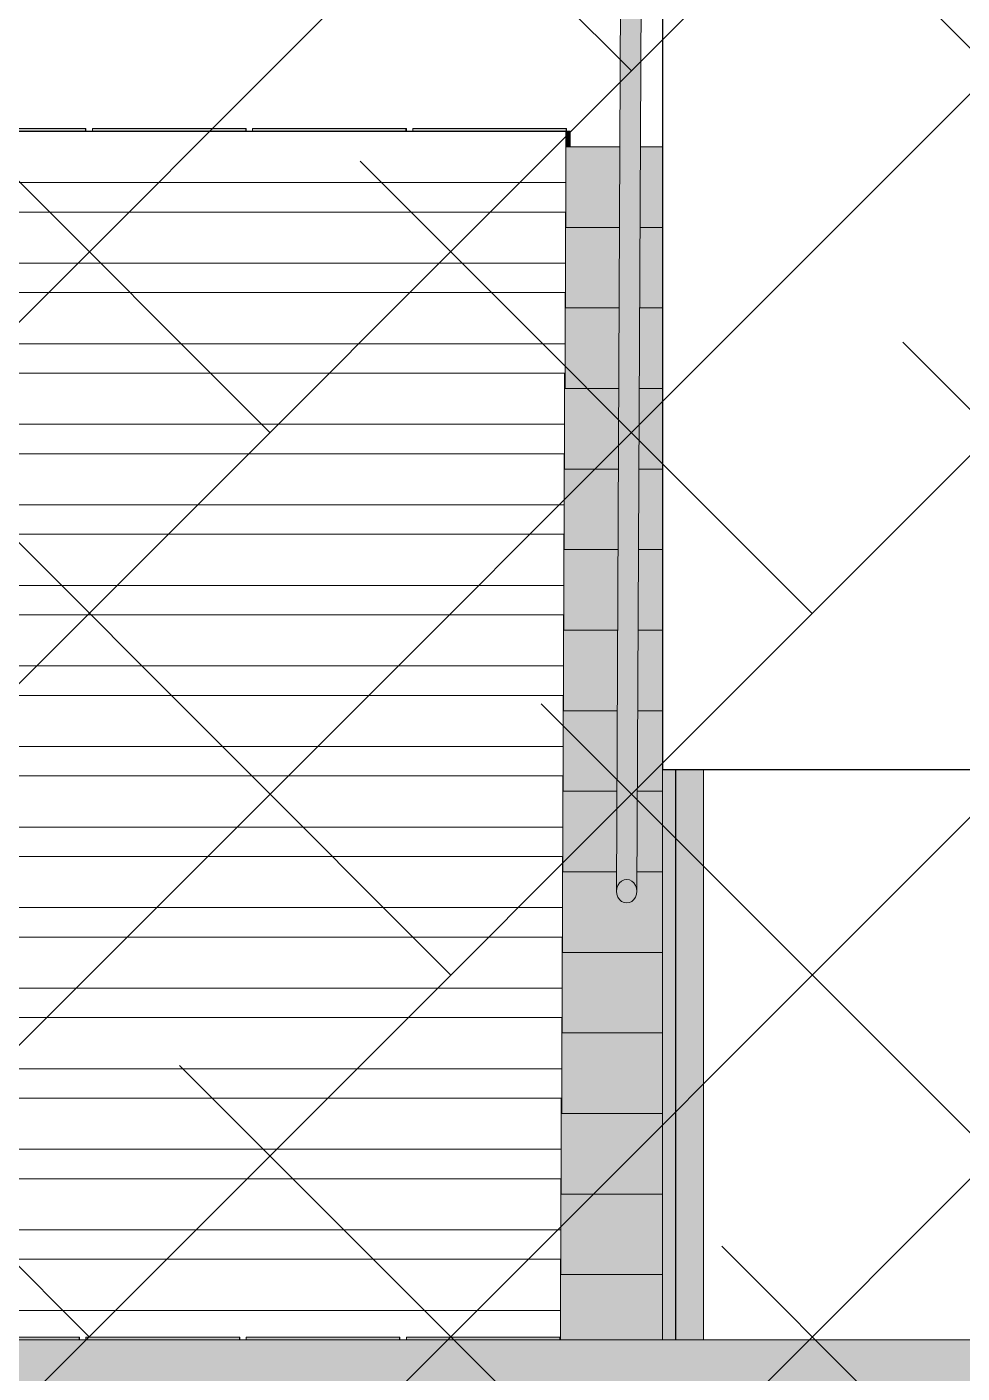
# Model space of a CAD drawing. Header units: millimetres. Extents: x 50357 to 985146, y 723188 to 1803594.
# Drawn here: x 858660 to 860489, y 735674 to 738306 of the extents above; entities that cross this region are included whole.
import ezdxf

# ---------------------------------------------------------------- set-up
doc = ezdxf.new("R2010")
doc.units = ezdxf.units.MM
doc.header["$LTSCALE"] = 3
doc.header["$MEASUREMENT"] = 0
for name, color, linetype, lineweight, true_color in [('A-FLOR', 7, 'Continuous', 5, 0x6e6e6e), ('A-FLOR-HRAL', 7, 'Continuous', 13, 0x6e6e6e), ('A-GENM', 7, 'Continuous', 13, 0x6e6e6e), ('A-WALL', 7, 'Continuous', 13, 0x6e6e6e), ('I-WALL', 7, 'Continuous', 25, 0x6e6e6e), ('Q-SPCQ', 7, 'Continuous', 13, 0x6e6e6e), ('S-BEAM', 7, 'Continuous', 13, 0x6e6e6e), ('S-STRS', 7, 'Continuous', 13, 0x6e6e6e)]:
    doc.layers.add(name, color=color, linetype=linetype, lineweight=lineweight, true_color=true_color)
doc.layers.add('Hatch (HOR not under LTC submission)', color=252, linetype='Continuous', lineweight=35)

# ---------------------------------------------------------------- blocks, each defined once
blk = doc.blocks.new('AED_Tactile_Orientation_Line Base - AED_Tactile_Orientation_Line Base-4242573-SEC D_2')
at = {"layer": 'Q-SPCQ'}
for points in [[(-694966.4, 13913), (-694706, 13913), (-694706, 13918), (-694970.4, 13918), (-694970.5, 13913), (-694967.1, 13913)], [(-694551.1, 13913), (-694392.7, 13913), (-694392.7, 13918), (-694692.7, 13918), (-694692.7, 13913), (-694641.3, 13913)], [(-694280.5, 13913), (-694079.4, 13913), (-694079.4, 13918), (-694379.4, 13918), (-694379.4, 13913), (-694370.7, 13913)], [(-693919.8, 13913), (-693766, 13913), (-693766, 13918), (-694066, 13918), (-694066, 13913), (-694010, 13913)], [(-693649.3, 13913), (-693452.7, 13913), (-693452.7, 13918), (-693752.7, 13918), (-693752.7, 13913), (-693739.5, 13913)], [(-693288.5, 13913), (-693139.4, 13913), (-693139.4, 13918), (-693439.4, 13918), (-693439.4, 13913), (-693378.7, 13913)], [(-693018, 13913), (-692826, 13913), (-692826, 13918), (-693126, 13918), (-693126, 13913), (-693108.2, 13913)]]:
    blk.add_hatch(color=256, dxfattribs=at).paths.add_polyline_path(points, flags=0)
for p, q in [((-694706, 13913), (-694970.5, 13913)), ((-694970.4, 13918), (-694706, 13918)), ((-694706, 13918), (-694705.3, 13918)), ((-694706, 13913), (-694706, 13918)), ((-694705.3, 13913), (-694706, 13913)), ((-694705.3, 13918), (-694705.3, 13913)), ((-694692.7, 13918), (-694392.7, 13918)), ((-694692.7, 13913), (-694692.7, 13918)), ((-694392.7, 13913), (-694692.7, 13913)), ((-694392.7, 13918), (-694391.9, 13918)), ((-694392.7, 13913), (-694392.7, 13918)), ((-694391.9, 13913), (-694392.7, 13913)), ((-694391.9, 13918), (-694391.9, 13913)), ((-694379.4, 13918), (-694079.4, 13918)), ((-694379.4, 13913), (-694379.4, 13918)), ((-694079.4, 13913), (-694379.4, 13913)), ((-694079.4, 13918), (-694078.6, 13918)), ((-694079.4, 13913), (-694079.4, 13918)), ((-694078.6, 13913), (-694079.4, 13913)), ((-694078.6, 13918), (-694078.6, 13913)), ((-694066, 13918), (-693766, 13918)), ((-694066, 13913), (-694066, 13918)), ((-693766, 13913), (-694066, 13913)), ((-693766, 13918), (-693765.3, 13918)), ((-693766, 13913), (-693766, 13918)), ((-693765.3, 13913), (-693766, 13913)), ((-693765.3, 13918), (-693765.3, 13913)), ((-693752.7, 13918), (-693452.7, 13918)), ((-693752.7, 13913), (-693752.7, 13918)), ((-693452.7, 13913), (-693752.7, 13913)), ((-693452.7, 13918), (-693451.9, 13918)), ((-693452.7, 13913), (-693452.7, 13918)), ((-693451.9, 13913), (-693452.7, 13913)), ((-693451.9, 13918), (-693451.9, 13913)), ((-693439.4, 13918), (-693139.4, 13918)), ((-693439.4, 13913), (-693439.4, 13918)), ((-693139.4, 13913), (-693439.4, 13913)), ((-693139.4, 13918), (-693138.6, 13918)), ((-693139.4, 13913), (-693139.4, 13918)), ((-693138.6, 13913), (-693139.4, 13913)), ((-693138.6, 13918), (-693138.6, 13913)), ((-693126, 13918), (-692826, 13918)), ((-693126, 13913), (-693126, 13918)), ((-692826, 13913), (-693126, 13913)), ((-692826, 13918), (-692825.3, 13918)), ((-692826, 13913), (-692826, 13918)), ((-692825.3, 13913), (-692826, 13913)), ((-692825.3, 13918), (-692825.3, 13913))]:
    blk.add_line(p, q, dxfattribs=at)
blk = doc.blocks.new('AED_Tactile_Orientation_Line Base - AED_Tactile_Orientation_Line Base-4243188-SEC D_2')
at = {"layer": 'Q-SPCQ'}
for points in [[(-694911.8, 11550), (-694718.5, 11550), (-694718.5, 11555), (-695018.5, 11555), (-695018.5, 11550), (-695002, 11550)], [(-694551.1, 11550), (-694405.2, 11550), (-694405.2, 11555), (-694705.2, 11555), (-694705.2, 11550), (-694641.3, 11550)], [(-694280.5, 11550), (-694091.9, 11550), (-694091.9, 11555), (-694391.9, 11555), (-694391.9, 11550), (-694370.7, 11550)], [(-693919.8, 11550), (-693778.5, 11550), (-693778.5, 11555), (-694078.5, 11555), (-694078.5, 11550), (-694010, 11550)], [(-693649.3, 11550), (-693465.2, 11550), (-693465.2, 11555), (-693765.2, 11555), (-693765.2, 11550), (-693739.5, 11550)], [(-693288.5, 11550), (-693151.9, 11550), (-693151.9, 11555), (-693451.9, 11555), (-693451.9, 11550), (-693378.7, 11550)], [(-693018, 11550), (-692838.5, 11550), (-692838.5, 11555), (-693138.5, 11555), (-693138.5, 11550), (-693108.2, 11550)]]:
    blk.add_hatch(color=256, dxfattribs=at).paths.add_polyline_path(points, flags=0)
for p, q in [((-695018.5, 11555), (-694718.5, 11555)), ((-695018.5, 11550), (-695018.5, 11555)), ((-694718.5, 11555), (-694717.8, 11555)), ((-694718.5, 11550), (-694718.5, 11555)), ((-694717.8, 11555), (-694717.8, 11550)), ((-694705.2, 11555), (-694405.2, 11555)), ((-694705.2, 11550), (-694705.2, 11555)), ((-694405.2, 11555), (-694404.4, 11555)), ((-694405.2, 11550), (-694405.2, 11555)), ((-694404.4, 11555), (-694404.4, 11550)), ((-694391.9, 11555), (-694091.9, 11555)), ((-694391.9, 11550), (-694391.9, 11555)), ((-694091.9, 11555), (-694091.1, 11555)), ((-694091.9, 11550), (-694091.9, 11555)), ((-694091.1, 11555), (-694091.1, 11550)), ((-694078.5, 11555), (-693778.5, 11555)), ((-694078.5, 11550), (-694078.5, 11555)), ((-693778.5, 11555), (-693777.8, 11555)), ((-693778.5, 11550), (-693778.5, 11555)), ((-693777.8, 11555), (-693777.8, 11550)), ((-693765.2, 11555), (-693465.2, 11555)), ((-693765.2, 11550), (-693765.2, 11555)), ((-693465.2, 11555), (-693464.4, 11555)), ((-693465.2, 11550), (-693465.2, 11555)), ((-693464.4, 11555), (-693464.4, 11550)), ((-693451.9, 11555), (-693151.9, 11555)), ((-693451.9, 11550), (-693451.9, 11555)), ((-693151.9, 11555), (-693151.1, 11555)), ((-693151.9, 11550), (-693151.9, 11555)), ((-693151.1, 11555), (-693151.1, 11550)), ((-693138.5, 11555), (-692838.5, 11555)), ((-693138.5, 11550), (-693138.5, 11555)), ((-692838.5, 11555), (-692837.8, 11555)), ((-692838.5, 11550), (-692838.5, 11555)), ((-692837.8, 11555), (-692837.8, 11550))]:
    blk.add_line(p, q, dxfattribs=at)
blk = doc.blocks.new('Railing - Railing-3930352-SEC D_2')
at = {"layer": 'A-FLOR-HRAL'}
for points in [[(-692727.7, 12427.1), (-692727, 12433), (-692725, 12438.5), (-692721.8, 12443.3), (-692717.7, 12446.9), (-692712.9, 12449.2), (-692707.7, 12450), (-692702.5, 12449.2), (-692697.7, 12446.9), (-692693.6, 12443.3), (-692690.4, 12438.5), (-692688.4, 12433), (-692687.7, 12427.1), (-692677.5, 14797.7), (-692679.5, 14802.5), (-692682.7, 14806.6), (-692686.8, 14809.8), (-692691.6, 14811.8), (-692696.8, 14812.5), (-692702, 14811.8), (-692706.8, 14809.8), (-692711.3, 14806.2), (-692714.1, 14802.5), (-692716.1, 14797.7), (-692716.8, 14792.5), (-692727.6, 12455.3)], [(-692707.7, 12404.1), (-692702.5, 12404.9), (-692697.7, 12407.2), (-692693.6, 12410.8), (-692690.4, 12415.6), (-692688.4, 12421.1), (-692687.7, 12427.1), (-692688.4, 12433), (-692690.4, 12438.5), (-692693.6, 12443.3), (-692697.7, 12446.9), (-692702.5, 12449.2), (-692707.7, 12450), (-692712.9, 12449.2), (-692717.7, 12446.9), (-692721.8, 12443.3), (-692725, 12438.5), (-692727, 12433), (-692727.7, 12427.1), (-692727, 12421.1), (-692725, 12415.6), (-692721.8, 12410.8), (-692717.7, 12407.2), (-692712.9, 12404.9)]]:
    blk.add_hatch(color=256, dxfattribs=at).paths.add_polyline_path(points, flags=0)
for p, q in [((-692716.8, 14792.6), (-692727.7, 12427.2)), ((-692687.7, 12426.9), (-692676.8, 14792.4))]:
    blk.add_line(p, q, dxfattribs=at)
at = {"layer": 'A-FLOR-HRAL', "flags": 128}
for points in [[(-692687.7, 12427.1), (-692688.4, 12433), (-692690.4, 12438.5), (-692693.6, 12443.3), (-692697.7, 12446.9), (-692702.5, 12449.2), (-692707.7, 12450), (-692712.9, 12449.2), (-692717.7, 12446.9), (-692721.8, 12443.3), (-692725, 12438.5), (-692727, 12433), (-692727.7, 12427.1)], [(-692727.7, 12427.1), (-692727, 12421.1), (-692725, 12415.6), (-692721.8, 12410.8), (-692717.7, 12407.2), (-692712.9, 12404.9), (-692707.7, 12404.1), (-692702.5, 12404.9), (-692697.7, 12407.2), (-692693.6, 12410.8), (-692690.4, 12415.6), (-692688.4, 12421.1), (-692687.7, 12427.1)]]:
    blk.add_lwpolyline(points, dxfattribs=at)
blk = doc.blocks.new('Top Rail Type - Top Rail_Internal_-3930372-SEC D_2')
at = {"layer": 'A-FLOR-HRAL'}
for points in [[(-692727.7, 12427.1), (-692727, 12433), (-692725, 12438.5), (-692721.8, 12443.3), (-692717.7, 12446.9), (-692712.9, 12449.2), (-692707.7, 12450), (-692702.5, 12449.2), (-692697.7, 12446.9), (-692693.6, 12443.3), (-692690.4, 12438.5), (-692688.4, 12433), (-692687.7, 12427.1), (-692677.5, 14797.7), (-692679.5, 14802.5), (-692682.7, 14806.6), (-692686.8, 14809.8), (-692691.6, 14811.8), (-692696.8, 14812.5), (-692702, 14811.8), (-692706.8, 14809.8), (-692711.3, 14806.2), (-692714.1, 14802.5), (-692716.1, 14797.7), (-692716.8, 14792.5), (-692727.6, 12455.3)], [(-692707.7, 12404.1), (-692702.5, 12404.9), (-692697.7, 12407.2), (-692693.6, 12410.8), (-692690.4, 12415.6), (-692688.4, 12421.1), (-692687.7, 12427.1), (-692688.4, 12433), (-692690.4, 12438.5), (-692693.6, 12443.3), (-692697.7, 12446.9), (-692702.5, 12449.2), (-692707.7, 12450), (-692712.9, 12449.2), (-692717.7, 12446.9), (-692721.8, 12443.3), (-692725, 12438.5), (-692727, 12433), (-692727.7, 12427.1), (-692727, 12421.1), (-692725, 12415.6), (-692721.8, 12410.8), (-692717.7, 12407.2), (-692712.9, 12404.9)]]:
    blk.add_hatch(color=256, dxfattribs=at).paths.add_polyline_path(points, flags=0)
for p, q in [((-692716.8, 14792.6), (-692727.7, 12427.2)), ((-692687.7, 12426.9), (-692676.8, 14792.4))]:
    blk.add_line(p, q, dxfattribs=at)
at = {"layer": 'A-FLOR-HRAL', "flags": 128}
for points in [[(-692687.7, 12427.1), (-692688.4, 12433), (-692690.4, 12438.5), (-692693.6, 12443.3), (-692697.7, 12446.9), (-692702.5, 12449.2), (-692707.7, 12450), (-692712.9, 12449.2), (-692717.7, 12446.9), (-692721.8, 12443.3), (-692725, 12438.5), (-692727, 12433), (-692727.7, 12427.1)], [(-692727.7, 12427.1), (-692727, 12421.1), (-692725, 12415.6), (-692721.8, 12410.8), (-692717.7, 12407.2), (-692712.9, 12404.9), (-692707.7, 12404.1), (-692702.5, 12404.9), (-692697.7, 12407.2), (-692693.6, 12410.8), (-692690.4, 12415.6), (-692688.4, 12421.1), (-692687.7, 12427.1)]]:
    blk.add_lwpolyline(points, dxfattribs=at)
blk = doc.blocks.new('PFC-Parallel Flange Channels - CHANNEL 100x200x25-4243502-SEC D_2')
at = {"layer": 'S-BEAM'}
for points in [[(-692820.3, 13882.5), (-692821.2, 13913), (-692821.2, 13912.5), (-692821.2, 13882.5)], [(-692820, 13882.5), (-692818.6, 13882.5), (-692818.6, 13913), (-692820, 13913)]]:
    blk.add_hatch(color=256, dxfattribs=at).paths.add_polyline_path(points, flags=0)
h = blk.add_hatch(color=256, dxfattribs=at)
h.paths.add_polyline_path([(-692818.6, 13882.5), (-692818.4, 13882.5), (-692818.6, 13913)], flags=0)
h.paths.add_polyline_path([(-692820.2, 13882.5), (-692820, 13882.5), (-692820.3, 13882.5)], flags=0)
for p, q in [((-694706, 13913), (-694692.7, 13913)), ((-694392.7, 13913), (-694379.4, 13913)), ((-694079.4, 13913), (-694066, 13913)), ((-693766, 13913), (-693752.7, 13913)), ((-693452.7, 13913), (-693439.4, 13913)), ((-693139.4, 13913), (-693126, 13913)), ((-692826, 13913), (-692820.3, 13913)), ((-692820, 13913), (-692820.3, 13913)), ((-692820.3, 13913), (-692820.3, 13882.5)), ((-692820, 13882.5), (-692820, 13913)), ((-692820, 13913), (-692818.6, 13913)), ((-692818.4, 13913), (-692818.6, 13913)), ((-692818.6, 13913), (-692818.6, 13882.5))]:
    blk.add_line(p, q, dxfattribs=at)
blk = doc.blocks.new('Generic Models 12 - Generic Models 12-4244609-SEC D_2')
at = {"layer": 'A-GENM'}
h = blk.add_hatch(color=256, dxfattribs=at)
h.paths.add_polyline_path([(-692637.6, 13725), (-692637.6, 13882.5), (-692681, 13882.5), (-692681.7, 13725), (-692657.3, 13725)], flags=0)
h.paths.add_polyline_path([(-692747.5, 13725), (-692721.7, 13725), (-692721.8, 13882.5), (-692826.9, 13882.5), (-692826.9, 13725)], flags=0)
h = blk.add_hatch(color=256, dxfattribs=at)
h.paths.add_polyline_path([(-692827.7, 13567.5), (-692722.5, 13567.5), (-692721.8, 13725), (-692827.7, 13725), (-692827.7, 13572)], flags=0)
h.paths.add_polyline_path([(-692637.6, 13567.5), (-692637.6, 13725), (-692681.7, 13725), (-692682.5, 13567.5), (-692657.3, 13567.5)], flags=0)
h = blk.add_hatch(color=256, dxfattribs=at)
h.paths.add_polyline_path([(-692723.2, 13410), (-692722.5, 13567.5), (-692828.4, 13567.5), (-692828.4, 13410), (-692725, 13410)], flags=0)
h.paths.add_polyline_path([(-692657.3, 13410), (-692637.6, 13410), (-692637.6, 13567.5), (-692682.5, 13567.5), (-692682.7, 13410), (-692676.8, 13410)], flags=0)
h = blk.add_hatch(color=256, dxfattribs=at)
h.paths.add_polyline_path([(-692637.6, 13252.5), (-692637.6, 13410), (-692683.2, 13410), (-692683.9, 13252.5), (-692657.3, 13252.5)], flags=0)
h.paths.add_polyline_path([(-692747.5, 13252.5), (-692723.9, 13252.5), (-692723.2, 13410), (-692829.1, 13410), (-692829.1, 13252.5)], flags=0)
h = blk.add_hatch(color=256, dxfattribs=at)
h.paths.add_polyline_path([(-692829.9, 13095), (-692724.6, 13095), (-692725, 13252.5), (-692829.9, 13252.5), (-692829.9, 13101.8)], flags=0)
h.paths.add_polyline_path([(-692657.3, 13095), (-692637.6, 13095), (-692637.6, 13252.5), (-692683.9, 13252.5), (-692684.6, 13095), (-692676.8, 13095)], flags=0)
h = blk.add_hatch(color=256, dxfattribs=at)
h.paths.add_polyline_path([(-692830.6, 12937.5), (-692725.4, 12937.5), (-692725, 13095), (-692830.6, 13095), (-692830.6, 12967.5)], flags=0)
h.paths.add_polyline_path([(-692637.6, 12937.5), (-692637.6, 13095), (-692684.6, 13095), (-692685.4, 12937.5), (-692657.3, 12937.5)], flags=0)
h = blk.add_hatch(color=256, dxfattribs=at)
h.paths.add_polyline_path([(-692831.3, 12780), (-692726.1, 12780), (-692725.4, 12937.5), (-692831.3, 12937.5), (-692831.3, 12810)], flags=0)
h.paths.add_polyline_path([(-692676.8, 12780), (-692637.6, 12780), (-692637.6, 12937.5), (-692685.4, 12937.5), (-692686.1, 12780), (-692677.5, 12780)], flags=0)
h = blk.add_hatch(color=256, dxfattribs=at)
h.paths.add_polyline_path([(-692832, 12622.5), (-692726.8, 12622.5), (-692727, 12780), (-692832, 12780), (-692832, 12631.6)], flags=0)
h.paths.add_polyline_path([(-692637.6, 12622.5), (-692637.6, 12780), (-692686.1, 12780), (-692686.8, 12622.5), (-692657.3, 12622.5)], flags=0)
h = blk.add_hatch(color=256, dxfattribs=at)
h.paths.add_polyline_path([(-692832.8, 12465), (-692727.5, 12465), (-692727.7, 12622.5), (-692832.8, 12622.5), (-692832.8, 12495)], flags=0)
h.paths.add_polyline_path([(-692657.3, 12465), (-692637.6, 12465), (-692637.6, 12622.5), (-692686.8, 12622.5), (-692686.8, 12465), (-692676.8, 12465)], flags=0)
for points in [[(-692833.5, 12307.5), (-692637.6, 12307.5), (-692637.6, 12465), (-692687.5, 12465), (-692688.4, 12421.1), (-692691.6, 12413.7), (-692693.6, 12410.8), (-692697.7, 12407.2), (-692702.5, 12404.9), (-692707.7, 12404.1), (-692712.9, 12404.9), (-692717.7, 12407.2), (-692721.8, 12410.8), (-692725, 12415.6), (-692727, 12421.1), (-692727.7, 12433), (-692727.7, 12465), (-692833.5, 12465), (-692833.5, 12337.5)], [(-692657.3, 12150), (-692637.6, 12150), (-692637.6, 12307.5), (-692834.2, 12307.5), (-692834.2, 12150), (-692747.5, 12150)], [(-692747.5, 11992.5), (-692637.6, 11992.5), (-692637.6, 12150), (-692834.9, 12150), (-692834.9, 11992.5)], [(-692835.7, 11835), (-692637.6, 11835), (-692637.6, 11992.5), (-692835.7, 11992.5), (-692835.7, 11865)], [(-692657.3, 11677.5), (-692637.6, 11677.5), (-692637.6, 11835), (-692836.4, 11835), (-692836.4, 11677.5), (-692747.5, 11677.5)], [(-692637.6, 11550), (-692637.6, 11677.5), (-692837.1, 11677.5), (-692837.1, 11550), (-692657.3, 11550)]]:
    blk.add_hatch(color=256, dxfattribs=at).paths.add_polyline_path(points, flags=0)
for p, q in [((-692826.9, 13725), (-692826.9, 13882.5)), ((-692721, 13882.5), (-692826.9, 13882.5)), ((-692637.6, 13882.5), (-692681, 13882.5)), ((-692827.7, 13567.5), (-692827.7, 13725)), ((-692721.7, 13725), (-692827.7, 13725)), ((-692637.6, 13725), (-692681.7, 13725)), ((-692828.4, 13410), (-692828.4, 13567.5)), ((-692722.5, 13567.5), (-692828.4, 13567.5)), ((-692637.6, 13567.5), (-692682.5, 13567.5)), ((-692829.1, 13252.5), (-692829.1, 13410)), ((-692723.2, 13410), (-692829.1, 13410)), ((-692637.6, 13410), (-692683.2, 13410)), ((-692829.9, 13095), (-692829.9, 13252.5)), ((-692723.9, 13252.5), (-692829.9, 13252.5)), ((-692637.6, 13252.5), (-692683.9, 13252.5)), ((-692830.6, 12937.5), (-692830.6, 13095)), ((-692724.6, 13095), (-692830.6, 13095)), ((-692637.6, 13095), (-692684.6, 13095)), ((-692831.3, 12780), (-692831.3, 12937.5)), ((-692725.4, 12937.5), (-692831.3, 12937.5)), ((-692637.6, 12937.5), (-692685.4, 12937.5)), ((-692832, 12622.5), (-692832, 12780)), ((-692726.1, 12780), (-692832, 12780)), ((-692637.6, 12780), (-692686.1, 12780)), ((-692832.8, 12465), (-692832.8, 12622.5)), ((-692726.8, 12622.5), (-692832.8, 12622.5)), ((-692637.6, 12622.5), (-692686.8, 12622.5)), ((-692833.5, 12307.5), (-692833.5, 12465)), ((-692727.5, 12465), (-692833.5, 12465)), ((-692637.6, 12465), (-692687.5, 12465)), ((-692834.2, 12150), (-692834.2, 12307.5)), ((-692637.6, 12307.5), (-692834.2, 12307.5)), ((-692834.9, 11992.5), (-692834.9, 12150)), ((-692637.6, 12150), (-692834.9, 12150)), ((-692835.7, 11835), (-692835.7, 11992.5)), ((-692637.6, 11992.5), (-692835.7, 11992.5)), ((-692836.4, 11677.5), (-692836.4, 11835)), ((-692637.6, 11835), (-692836.4, 11835)), ((-692837.1, 11550), (-692837.1, 11677.5)), ((-692637.6, 11677.5), (-692837.1, 11677.5))]:
    blk.add_line(p, q, dxfattribs=at)
blk = doc.blocks.new('Walls 1 - Walls 3-4876229-SEC D_2')
at = {"layer": 'A-WALL'}
blk.add_hatch(color=256, dxfattribs=at).paths.add_polyline_path([(-692589.2, 11550), (-692557.6, 11550), (-692557.6, 12665), (-692637.6, 12665), (-692637.6, 11550)], flags=0)
for p, q in [((-692637.6, 11550), (-692637.6, 12665)), ((-692557.6, 12665), (-692637.6, 12665)), ((-692557.6, 12665), (-692557.6, 11550))]:
    blk.add_line(p, q, dxfattribs=at)

msp = doc.modelspace()

# ---------------------------------------------------------------- hatches: boundary and pattern name
at = {"layer": 'A-FLOR'}
for points in [[(854831.4858, 735638.9831), (859951.5087, 735638.9831), (859951.5087, 735738.9831), (854831.4858, 735738.9831), (854831.4858, 735645.1643)], [(862408.5511, 735638.9831), (864843.446, 735638.9831), (864843.446, 735738.9831), (859951.5087, 735738.9831), (859951.5087, 735638.9831), (862318.3698, 735638.9831)]]:
    msp.add_hatch(color=256, dxfattribs=at).paths.add_polyline_path(points, flags=0)
at = {"layer": 'Hatch (HOR not under LTC submission)'}
h = msp.add_hatch(dxfattribs=at)
h.set_pattern_fill('ANSI38', color=256, scale=4000)
h.paths.add_polyline_path([(853871.7666, 751128.0064), (853871.7666, 735638.9831), (853656.482, 735638.9831), (853656.482, 728688.9831), (867744.0584, 728688.9831), (867748.3434, 751128.0064)])
at = {"layer": 'S-STRS', "lineweight": 5}
for points in [[(859719.5997, 738071.4831), (859719.5997, 738101.4831), (859713.8022, 738101.4831), (859713.8022, 738071.4831)], [(859711.6245, 737598.9831), (859712.3504, 737598.9831), (859711.6245, 737628.9831)], [(859710.8986, 737441.4831), (859711.6245, 737441.4831), (859710.8986, 737471.4831)], [(859710.3023, 737283.9831), (859710.8986, 737283.9831), (859710.1726, 737283.9831)], [(859709.4467, 737126.4831), (859710.1726, 737126.4831), (859709.4467, 737156.4831)], [(859708.7208, 736968.9831), (859709.4467, 736968.9831), (859708.7208, 736998.9831)], [(859707.269, 736653.9831), (859707.9949, 736653.9831), (859707.269, 736683.9831)], [(859706.5431, 736496.4831), (859707.269, 736496.4831), (859706.5431, 736526.4831)], [(859705.9468, 736338.9831), (859706.5431, 736338.9831), (859705.8171, 736338.9831)], [(859705.0912, 736181.4831), (859705.8171, 736181.4831), (859705.0912, 736211.4831)], [(859704.3653, 736023.9831), (859705.0912, 736023.9831), (859704.3653, 736053.9831)], [(859703.769, 735866.4831), (859704.3653, 735866.4831), (859703.6394, 735866.4831)]]:
    msp.add_hatch(color=256, dxfattribs=at).paths.add_polyline_path(points, flags=0)

# ---------------------------------------------------------------- linework, layer by layer
at = {"layer": 'A-FLOR'}
msp.add_line((867444.4393, 735738.9831), (854831.4858, 735738.9831), dxfattribs=at)
at = {"layer": 'I-WALL'}
for p, q in [((859903.1202, 740063.9831), (859903.1202, 736853.9831)), ((859903.1202, 736853.9831), (863106.2173, 736853.9831)), ((859928.1201, 736853.9831), (859928.1201, 735738.9831))]:
    msp.add_line(p, q, dxfattribs=at)
at = {"layer": 'S-STRS'}
for p, q in [((857570.2888, 738101.4831), (859719.5997, 738101.4831)), ((859713.8022, 738001.4831), (859713.8022, 738101.4831)), ((859719.5997, 738071.4831), (859719.5997, 738101.4831)), ((859713.8022, 738001.4831), (857569.8302, 738001.4831)), ((859713.8022, 738001.4831), (859713.8022, 737913.9831)), ((857569.5665, 737943.9831), (859713.8022, 737943.9831)), ((859713.0763, 737943.9831), (859713.0763, 737756.4831)), ((859713.0763, 737843.9831), (857569.1079, 737843.9831)), ((857568.8442, 737786.4831), (859713.0763, 737786.4831)), ((859712.3504, 737786.4831), (859712.3504, 737598.9831)), ((859712.3504, 737686.4831), (857568.3856, 737686.4831)), ((857568.1219, 737628.9831), (859712.3504, 737628.9831)), ((859711.6245, 737628.9831), (859711.6245, 737441.4831)), ((859711.6245, 737528.9831), (857567.6633, 737528.9831)), ((857567.3996, 737471.4831), (859711.6245, 737471.4831)), ((859710.8986, 737471.4831), (859710.8986, 737283.9831)), ((859710.8986, 737371.4831), (857566.941, 737371.4831)), ((857566.6773, 737313.9831), (859710.8986, 737313.9831)), ((859710.1726, 737313.9831), (859710.1726, 737126.4831)), ((859710.1726, 737213.9831), (857566.2187, 737213.9831)), ((857565.955, 737156.4831), (859710.1726, 737156.4831)), ((859709.4467, 737156.4831), (859709.4467, 736968.9831)), ((859709.4467, 737056.4831), (857565.4964, 737056.4831)), ((857565.2327, 736998.9831), (859709.4467, 736998.9831)), ((859708.7208, 736998.9831), (859708.7208, 736811.4831)), ((859708.7208, 736898.9831), (857564.7741, 736898.9831)), ((857564.5104, 736841.4831), (859708.7208, 736841.4831)), ((859707.9949, 736841.4831), (859707.9949, 736653.9831)), ((859707.9949, 736741.4831), (857564.0518, 736741.4831)), ((857563.7881, 736683.9831), (859707.9949, 736683.9831)), ((859707.269, 736683.9831), (859707.269, 736496.4831)), ((859707.269, 736583.9831), (857522.2763, 736583.9831)), ((857521.5504, 736526.4831), (859707.269, 736526.4831)), ((859706.5431, 736526.4831), (859706.5431, 736338.9831)), ((859706.5431, 736426.4831), (857521.5504, 736426.4831)), ((857520.8245, 736368.9831), (859706.5431, 736368.9831)), ((859705.8171, 736368.9831), (859705.8171, 736181.4831)), ((859705.8171, 736268.9831), (857520.8245, 736268.9831)), ((857520.0986, 736211.4831), (859705.8171, 736211.4831)), ((859705.0912, 736211.4831), (859705.0912, 736023.9831)), ((859705.0912, 736111.4831), (857520.0986, 736111.4831)), ((857519.3726, 736053.9831), (859705.0912, 736053.9831)), ((859704.3653, 736053.9831), (859704.3653, 735866.4831)), ((859704.3653, 735953.9831), (857519.3726, 735953.9831)), ((857518.6467, 735896.4831), (859704.3653, 735896.4831)), ((859703.6394, 735896.4831), (859703.6394, 735738.9831)), ((859703.6394, 735796.4831), (857518.6467, 735796.4831))]:
    msp.add_line(p, q, dxfattribs=at)

# ---------------------------------------------------------------- block references
at = {"layer": 'A-FLOR-HRAL'}
for name in ['Railing - Railing-3930352-SEC D_2', 'Top Rail Type - Top Rail_Internal_-3930372-SEC D_2']:
    msp.add_blockref(name, (1552540.7499, 724188.9831), dxfattribs=at)
at = {"layer": 'A-GENM'}
msp.add_blockref('Generic Models 12 - Generic Models 12-4244609-SEC D_2', (1552540.7499, 724188.9831), dxfattribs=at)
at = {"layer": 'A-WALL'}
msp.add_blockref('Walls 1 - Walls 3-4876229-SEC D_2', (1552540.7499, 724188.9831), dxfattribs=at)
at = {"layer": 'Q-SPCQ'}
for name in ['AED_Tactile_Orientation_Line Base - AED_Tactile_Orientation_Line Base-4242573-SEC D_2', 'AED_Tactile_Orientation_Line Base - AED_Tactile_Orientation_Line Base-4243188-SEC D_2']:
    msp.add_blockref(name, (1552540.7499, 724188.9831), dxfattribs=at)
at = {"layer": 'S-BEAM'}
msp.add_blockref('PFC-Parallel Flange Channels - CHANNEL 100x200x25-4243502-SEC D_2', (1552540.7499, 724188.9831), dxfattribs=at)

doc.saveas('drawing.dxf')
